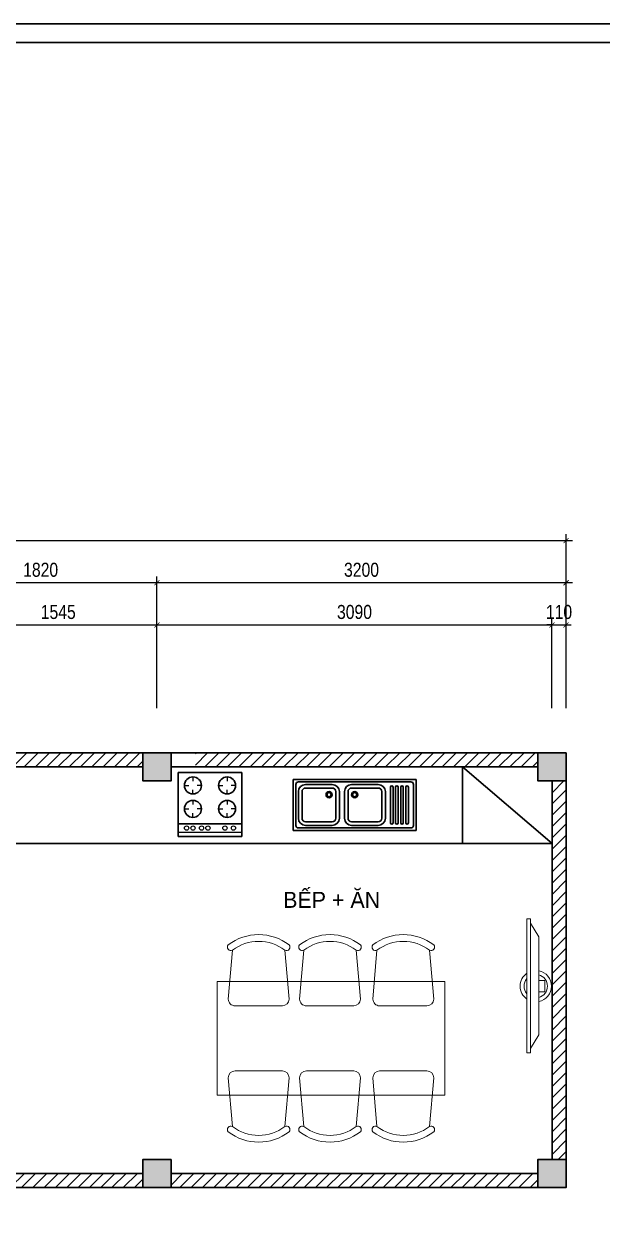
# Model space of a CAD drawing. Header units: millimetres. Extents: x -82962 to 19744, y -138000 to 4535.
# Drawn here: x -62424 to -57899, y -24531 to -15244 of the extents above; entities that cross this region are included whole.
import ezdxf

# ---------------------------------------------------------------- set-up
doc = ezdxf.new("R2010")
doc.units = ezdxf.units.MM
doc.header["$LTSCALE"] = 1000
doc.header["$MEASUREMENT"] = 0
doc.header["$PDMODE"] = 3
doc.layers.get('0').update_dxf_attribs({"lineweight": 30})
doc.layers.get('DEFPOINTS').update_dxf_attribs({"color": 4, "lineweight": 30})
doc.layers.add('netmo', color=251, linetype='Continuous')
doc.layers.add('NOITHAT', color=156, linetype='Continuous', lineweight=5)
doc.layers.add('THAY', color=4, linetype='Continuous', lineweight=30)
doc.styles.add('A2', font='VnAvantH.TTF')
doc.styles.add('dim', font='arial.ttf', dxfattribs={"width": 0.8})
doc.dimstyles.new('1-100-100', dxfattribs={"dimscale": 0, "dimtxt": 2.2, "dimasz": 0.8, "dimexe": 1, "dimexo": 1, "dimgap": 0.9, "dimtad": 1, "dimdec": 0, "dimzin": 0, "dimdsep": 46, "dimtxsty": 'dim', "dimblk1": 'ARCHTICK', "dimblk2": 'ARCHTICK', "dimsah": 1, "dimcen": 1, "dimdle": 1, "dimclrd": 256, "dimclre": 256, "dimclrt": 1, "dimadec": 0, "dimazin": 0, "dimtfac": 0.0001, "dimtdec": 0, "dimtix": 1, "dimtmove": 2, "dimatfit": 3, "dimldrblk": 'DOT', "dimfxl": 100, "dimtolj": 1, "dimtzin": 0, "dimarcsym": 0})

# ---------------------------------------------------------------- blocks, each defined once
blk = doc.blocks.new('A$C1FA13597')
at = {"layer": 'NOITHAT'}
for p, q in [((366.6, 0), (366.6, 1780)), ((366.6, 1780), (1256.6, 1780)), ((1256.6, 1780), (1256.6, 0)), ((122.9, 1661.7), (504.1, 1694)), ((1500.3, 1661.7), (1119.2, 1694)), ((557, 1641.1), (557, 1270.9)), ((1066.3, 1641.1), (1066.3, 1270.9)), ((504.1, 1218), (122.9, 1250.3)), ((1119.2, 1218), (1500.3, 1250.3)), ((122.9, 1088.5), (504.1, 1120.7)), ((1500.3, 1088.5), (1119.2, 1120.7)), ((557, 1067.8), (557, 697.6)), ((1066.3, 1067.8), (1066.3, 697.6)), ((504.1, 644.7), (122.9, 677)), ((1119.2, 644.7), (1500.3, 677)), ((122.9, 530.5), (504.1, 562.7)), ((1500.3, 530.5), (1119.2, 562.7)), ((557, 509.8), (557, 139.6)), ((1066.3, 509.8), (1066.3, 139.6)), ((504.1, 86.7), (122.9, 119)), ((1119.2, 86.7), (1500.3, 119)), ((1256.6, 0), (366.6, 0))]:
    blk.add_line(p, q, dxfattribs=at)
for centre, radius, start, end in [((390.2, 1456), 390.2, 142.41604, 217.58396), ((98.8, 1673.8), 26.9, 333.48035, 131.35173), ((504.1, 1641.1), 52.9, 0, 90), ((1119.2, 1641.1), 52.9, 90, 180), ((1524.5, 1673.8), 26.9, 48.64827, 206.51965), ((1233, 1456), 390.2, 322.41604, 37.58396), ((390.2, 1456), 337.3, 142.41604, 217.58396), ((1233, 1456), 337.3, 322.41604, 37.58396), ((98.8, 1238.2), 26.9, 228.64827, 26.51965), ((504.1, 1270.9), 52.9, 270, 0), ((1119.2, 1270.9), 52.9, 180, 270), ((1524.5, 1238.2), 26.9, 153.48035, 311.35173), ((390.2, 882.7), 390.2, 142.41604, 217.58396), ((98.8, 1100.5), 26.9, 333.48035, 131.35173), ((504.1, 1067.8), 52.9, 0, 90), ((1119.2, 1067.8), 52.9, 90, 180), ((1524.5, 1100.5), 26.9, 48.64827, 206.51965), ((1233, 882.7), 390.2, 322.41604, 37.58396), ((390.2, 882.7), 337.3, 142.41604, 217.58396), ((1233, 882.7), 337.3, 322.41604, 37.58396), ((98.8, 665), 26.9, 228.64827, 26.51965), ((504.1, 697.6), 52.9, 270, 0), ((1119.2, 697.6), 52.9, 180, 270), ((1524.5, 665), 26.9, 153.48035, 311.35173), ((390.2, 324.7), 390.2, 142.41604, 217.58396), ((98.8, 542.5), 26.9, 333.48035, 131.35173), ((504.1, 509.8), 52.9, 0, 90), ((1119.2, 509.8), 52.9, 90, 180), ((1524.5, 542.5), 26.9, 48.64827, 206.51965), ((1233, 324.7), 390.2, 322.41604, 37.58396), ((390.2, 324.7), 337.3, 142.41604, 217.58396), ((1233, 324.7), 337.3, 322.41604, 37.58396), ((98.8, 107), 26.9, 228.64827, 26.51965), ((504.1, 139.6), 52.9, 270, 0), ((1119.2, 139.6), 52.9, 180, 270), ((1524.5, 107), 26.9, 153.48035, 311.35173)]:
    blk.add_arc(centre, radius, start, end, dxfattribs=at)
blk = doc.blocks.new('Bepnau-h')
for p, q in [((-5, 0), (-5, -10)), ((5, 0), (-5, 0)), ((5, -10), (5, 0)), ((-5, -8), (5, -8)), ((-5, -10), (5, -10))]:
    blk.add_line(p, q)
for centre in [(-2.67, -2), (2.67, -2), (-2.67, -5.67), (2.67, -5.67)]:
    blk.add_circle(centre, 1.33)
at = {"layer": 'netmo'}
for p, q in [((-2.67, -0.67), (-2.67, -1.33)), ((2.67, -0.67), (2.67, -1.33)), ((-4, -2), (-3.33, -2)), ((-2.67, -3.33), (-2.67, -2.67)), ((-1.33, -2), (-2, -2)), ((1.33, -2), (2, -2)), ((2.67, -3.33), (2.67, -2.67)), ((4, -2), (3.33, -2)), ((-2.67, -4.33), (-2.67, -5)), ((2.67, -4.33), (2.67, -5)), ((-4, -5.67), (-3.33, -5.67)), ((-2.67, -7), (-2.67, -6.33)), ((-1.33, -5.67), (-2, -5.67)), ((1.33, -5.67), (2, -5.67)), ((2.67, -7), (2.67, -6.33)), ((4, -5.67), (3.33, -5.67)), ((-5, -9.33), (5, -9.33))]:
    blk.add_line(p, q, dxfattribs=at)
for centre in [(-3.67, -8.67), (-2.67, -8.67), (-1.33, -8.67), (-0.33, -8.67), (2.33, -8.67), (3.67, -8.67)]:
    blk.add_circle(centre, 0.333, dxfattribs=at)
blk = doc.blocks.new('CR6')
for p, q in [((0, 0), (1200, 0)), ((0, -500), (0, 0)), ((1200, 0), (1200, -500)), ((25, -450), (25, -50)), ((50, -25), (1150, -25)), ((120, -50), (380, -50)), ((120, -85), (380, -85)), ((570, -50), (830, -50)), ((570, -85), (830, -85)), ((950, -75), (950, -425)), ((975, -75), (975, -425)), ((1000, -75), (1000, -425)), ((1025, -75), (1025, -425)), ((1050, -75), (1050, -425)), ((1075, -75), (1075, -425)), ((1100, -75), (1100, -425)), ((1125, -75), (1125, -425)), ((1175, -50), (1175, -450)), ((50, -380), (50, -120)), ((85, -380), (85, -120)), ((415, -380), (415, -120)), ((450, -380), (450, -120)), ((500, -380), (500, -120)), ((535, -380), (535, -120)), ((865, -380), (865, -120)), ((900, -380), (900, -120)), ((380, -415), (120, -415)), ((380, -450), (120, -450)), ((830, -415), (570, -415)), ((830, -450), (570, -450)), ((1200, -500), (0, -500)), ((1150, -475), (50, -475))]:
    blk.add_line(p, q)
for centre, radius in [((350, -150), 30), ((350, -150), 20), ((600, -150), 30), ((600, -150), 20)]:
    blk.add_circle(centre, radius)
for centre, radius, start, end in [((50, -50), 25, 90, 180), ((120, -120), 70, 90, 180), ((120, -120), 35, 90, 180), ((380, -120), 70, 0, 90), ((380, -120), 35, 0, 90), ((570, -120), 70, 90, 180), ((570, -120), 35, 90, 180), ((830, -120), 70, 0, 90), ((830, -120), 35, 0, 90), ((962.5, -75), 12.5, 0, 180), ((1012.5, -75), 12.5, 0, 180), ((1062.5, -75), 12.5, 0, 180), ((1112.5, -75), 12.5, 0, 180), ((1150, -50), 25, 0, 90), ((50, -450), 25, 180, 270), ((120, -380), 70, 180, 270), ((120, -380), 35, 180, 270), ((380, -380), 70, 270, 0), ((380, -380), 35, 270, 0), ((570, -380), 70, 180, 270), ((570, -380), 35, 180, 270), ((830, -380), 70, 270, 0), ((830, -380), 35, 270, 0), ((962.5, -425), 12.5, 180, 0), ((1012.5, -425), 12.5, 180, 0), ((1062.5, -425), 12.5, 180, 0), ((1112.5, -425), 12.5, 180, 0), ((1150, -450), 25, 270, 0)]:
    blk.add_arc(centre, radius, start, end)
blk = doc.blocks.new('A$C4AE13D6C')
at = {"layer": 'NOITHAT'}
for p, q in [((163.3, 1050), (192.3, 1050)), ((163.3, 0), (163.3, 1050)), ((192.3, 1050), (192.3, 0)), ((163.3, 1014.6), (99.3, 908.4)), ((99.3, 908.4), (99.3, 141.6)), ((51.2, 566.7), (99.3, 566.7)), ((51.2, 477.8), (51.2, 566.7)), ((99.3, 566.7), (99.3, 477.8)), ((99.3, 477.8), (51.2, 477.8)), ((163.3, 35.4), (99.3, 141.6)), ((192.3, 0), (163.3, 0))]:
    blk.add_line(p, q, dxfattribs=at)
at = {"layer": 'NOITHAT', "extrusion": (0, 0, -1)}
for major_axis, start_param, end_param in [((122.4, 4.4), 1.795683, 4.558708), ((91.3, 3.3), 1.861658, 4.492936), ((122.4, 4.4), -0.927416, 0.999544), ((91.3, 3.3), -0.662517, 0.735411)]:
    blk.add_ellipse((122.4, 522.6), major_axis=major_axis, ratio=1, start_param=start_param, end_param=end_param, dxfattribs=at)
blk = doc.blocks.new('_ARCHTICK')
at = {"color": 0, "linetype": 'ByBlock', "const_width": 0.15}
blk.add_lwpolyline([(-0.5, -0.5), (0.5, 0.5)], dxfattribs=at)
blk = doc.blocks.new('*D1235')
at = {"layer": 'DEFPOINTS', "color": 0, "ltscale": 0.2, "transparency": 16777216}
for p in [(-61381.9, -19945.7), (-62926.9, -20645.7), (-61381.9, -20645.7)]:
    blk.add_point(p, dxfattribs=at)
at = {"layer": 'THAY', "lineweight": -2, "ltscale": 0.2, "transparency": 16777216}
for p, q in [((-62976.9, -19945.7), (-61331.9, -19945.7)), ((-62926.9, -20595.7), (-62926.9, -19895.7)), ((-61381.9, -20595.7), (-61381.9, -19895.7))]:
    blk.add_line(p, q, dxfattribs=at)
at = {"layer": 'THAY', "lineweight": -2, "ltscale": 0.2, "transparency": 16777216, "xscale": 40.00000032884265, "yscale": 40.00000032884265, "zscale": 40.00000032884265, "rotation": 180}
blk.add_blockref('_ARCHTICK', (-62926.9, -19945.7), dxfattribs=at)
at = {"layer": 'THAY', "lineweight": -2, "ltscale": 0.2, "transparency": 16777216, "xscale": 40.00000032884265, "yscale": 40.00000032884265, "zscale": 40.00000032884265}
blk.add_blockref('_ARCHTICK', (-61381.9, -19945.7), dxfattribs=at)
at = {"layer": 'THAY', "color": 1, "ltscale": 0.2, "transparency": 16777216, "insert": (-62154.4, -19844.6), "char_height": 110, "attachment_point": 5, "style": 'dim'}
blk.add_mtext('\\A1;1545', dxfattribs=at)
blk = doc.blocks.new('_DOT')
at = {"color": 0, "linetype": 'ByBlock', "ltscale": 10}
blk.add_line((-0.5, 0), (-1, 0), dxfattribs=at)
at = {"color": 0, "linetype": 'ByBlock', "ltscale": 10, "const_width": 0.5}
blk.add_lwpolyline([(-0.25, 0, 1), (0.25, 0, 1)], format="xyb", close=True, dxfattribs=at)
blk = doc.blocks.new('*D1236')
at = {"layer": 'DEFPOINTS', "color": 0, "ltscale": 0.2, "transparency": 16777216}
for p in [(-58291.9, -19945.7), (-61381.9, -20645.7), (-58291.9, -20645.7)]:
    blk.add_point(p, dxfattribs=at)
at = {"layer": 'THAY', "lineweight": -2, "ltscale": 0.2, "transparency": 16777216}
for p, q in [((-61431.9, -19945.7), (-58241.9, -19945.7)), ((-61381.9, -20595.7), (-61381.9, -19895.7)), ((-58291.9, -20595.7), (-58291.9, -19895.7))]:
    blk.add_line(p, q, dxfattribs=at)
at = {"layer": 'THAY', "lineweight": -2, "ltscale": 0.2, "transparency": 16777216, "xscale": 40.00000032884265, "yscale": 40.00000032884265, "zscale": 40.00000032884265, "rotation": 180}
blk.add_blockref('_ARCHTICK', (-61381.9, -19945.7), dxfattribs=at)
at = {"layer": 'THAY', "lineweight": -2, "ltscale": 0.2, "transparency": 16777216, "xscale": 40.00000032884265, "yscale": 40.00000032884265, "zscale": 40.00000032884265}
blk.add_blockref('_ARCHTICK', (-58291.9, -19945.7), dxfattribs=at)
at = {"layer": 'THAY', "color": 1, "ltscale": 0.2, "transparency": 16777216, "insert": (-59836.9, -19844.5), "char_height": 110, "attachment_point": 5, "style": 'dim'}
blk.add_mtext('\\A1;3090', dxfattribs=at)
blk = doc.blocks.new('*D1237')
at = {"layer": 'DEFPOINTS', "color": 0, "ltscale": 0.2, "transparency": 16777216}
for p in [(-58181.9, -19945.7), (-58291.9, -20645.7), (-58181.9, -20645.7)]:
    blk.add_point(p, dxfattribs=at)
at = {"layer": 'THAY', "lineweight": -2, "ltscale": 0.2, "transparency": 16777216}
for p, q in [((-58291.9, -19945.7), (-58331.9, -19945.7)), ((-58291.9, -20595.7), (-58291.9, -19895.7)), ((-58291.9, -19945.7), (-58181.9, -19945.7)), ((-58181.9, -20595.7), (-58181.9, -19895.7)), ((-58181.9, -19945.7), (-58141.9, -19945.7))]:
    blk.add_line(p, q, dxfattribs=at)
at = {"layer": 'THAY', "lineweight": -2, "ltscale": 0.2, "transparency": 16777216, "xscale": 40.00000032884265, "yscale": 40.00000032884265, "zscale": 40.00000032884265}
blk.add_blockref('_ARCHTICK', (-58291.9, -19945.7), dxfattribs=at)
at = {"layer": 'THAY', "lineweight": -2, "ltscale": 0.2, "transparency": 16777216, "xscale": 40.00000032884265, "yscale": 40.00000032884265, "zscale": 40.00000032884265, "rotation": 180}
blk.add_blockref('_ARCHTICK', (-58181.9, -19945.7), dxfattribs=at)
at = {"layer": 'THAY', "color": 1, "ltscale": 0.2, "transparency": 16777216, "insert": (-58236.9, -19844.6), "char_height": 110, "attachment_point": 5, "style": 'dim'}
blk.add_mtext('\\A1;110', dxfattribs=at)
blk = doc.blocks.new('*D1238')
at = {"layer": 'DEFPOINTS', "color": 0, "ltscale": 0.2, "transparency": 16777216}
for p in [(-61381.9, -19615.7), (-61381.9, -20645.7), (-58181.9, -20645.7)]:
    blk.add_point(p, dxfattribs=at)
at = {"layer": 'THAY', "lineweight": -2, "ltscale": 0.2, "transparency": 16777216}
for p, q in [((-61381.9, -20595.7), (-61381.9, -19565.7)), ((-58181.9, -20595.7), (-58181.9, -19565.7)), ((-58131.9, -19615.7), (-61431.9, -19615.7))]:
    blk.add_line(p, q, dxfattribs=at)
at = {"layer": 'THAY', "lineweight": -2, "ltscale": 0.2, "transparency": 16777216, "xscale": 40.00000032884265, "yscale": 40.00000032884265, "zscale": 40.00000032884265, "rotation": 180}
blk.add_blockref('_ARCHTICK', (-61381.9, -19615.7), dxfattribs=at)
at = {"layer": 'THAY', "lineweight": -2, "ltscale": 0.2, "transparency": 16777216, "xscale": 40.00000032884265, "yscale": 40.00000032884265, "zscale": 40.00000032884265}
blk.add_blockref('_ARCHTICK', (-58181.9, -19615.7), dxfattribs=at)
at = {"layer": 'THAY', "color": 1, "ltscale": 0.2, "transparency": 16777216, "insert": (-59781.9, -19514.5), "char_height": 110, "attachment_point": 5, "style": 'dim'}
blk.add_mtext('\\A1;3200', dxfattribs=at)
blk = doc.blocks.new('*D1239')
at = {"layer": 'DEFPOINTS', "color": 0, "ltscale": 0.2, "transparency": 16777216}
for p in [(-63201.9, -19615.7), (-63201.9, -20645.7), (-61381.9, -20645.7)]:
    blk.add_point(p, dxfattribs=at)
at = {"layer": 'THAY', "lineweight": -2, "ltscale": 0.2, "transparency": 16777216}
for p, q in [((-63201.9, -20595.7), (-63201.9, -19565.7)), ((-61381.9, -20595.7), (-61381.9, -19565.7)), ((-61331.9, -19615.7), (-63251.9, -19615.7))]:
    blk.add_line(p, q, dxfattribs=at)
at = {"layer": 'THAY', "lineweight": -2, "ltscale": 0.2, "transparency": 16777216, "xscale": 40.00000032884265, "yscale": 40.00000032884265, "zscale": 40.00000032884265, "rotation": 180}
blk.add_blockref('_ARCHTICK', (-63201.9, -19615.7), dxfattribs=at)
at = {"layer": 'THAY', "lineweight": -2, "ltscale": 0.2, "transparency": 16777216, "xscale": 40.00000032884265, "yscale": 40.00000032884265, "zscale": 40.00000032884265}
blk.add_blockref('_ARCHTICK', (-61381.9, -19615.7), dxfattribs=at)
at = {"layer": 'THAY', "color": 1, "ltscale": 0.2, "transparency": 16777216, "insert": (-62291.9, -19514.6), "char_height": 110, "attachment_point": 5, "style": 'dim'}
blk.add_mtext('\\A1;1820', dxfattribs=at)
blk = doc.blocks.new('*D1243')
at = {"layer": 'DEFPOINTS', "color": 0, "ltscale": 0.2, "transparency": 16777216}
for p in [(-58181.9, -19285.7), (-69681.9, -20645.7), (-58181.9, -20645.7)]:
    blk.add_point(p, dxfattribs=at)
at = {"layer": 'THAY', "lineweight": -2, "ltscale": 0.2, "transparency": 16777216}
for p, q in [((-69731.9, -19285.7), (-58131.9, -19285.7)), ((-69681.9, -20595.7), (-69681.9, -19235.7)), ((-58181.9, -20595.7), (-58181.9, -19235.7))]:
    blk.add_line(p, q, dxfattribs=at)
at = {"layer": 'THAY', "lineweight": -2, "ltscale": 0.2, "transparency": 16777216, "xscale": 40.00000032884265, "yscale": 40.00000032884265, "zscale": 40.00000032884265, "rotation": 180}
blk.add_blockref('_ARCHTICK', (-69681.9, -19285.7), dxfattribs=at)
at = {"layer": 'THAY', "lineweight": -2, "ltscale": 0.2, "transparency": 16777216, "xscale": 40.00000032884265, "yscale": 40.00000032884265, "zscale": 40.00000032884265}
blk.add_blockref('_ARCHTICK', (-58181.9, -19285.7), dxfattribs=at)
at = {"layer": 'THAY', "color": 1, "ltscale": 0.2, "transparency": 16777216, "insert": (-63931.9, -19184.6), "char_height": 110, "attachment_point": 5, "style": 'dim'}
blk.add_mtext('\\A1;11500', dxfattribs=at)

msp = doc.modelspace()

# ---------------------------------------------------------------- hatches: boundary and pattern name
at = {"layer": 'THAY', "ltscale": 0.2}
h = msp.add_hatch(dxfattribs=at)
h.set_pattern_fill('ANSI31', color=256, scale=500)
h.paths.add_polyline_path([(-66191.86937, -20945.72837), (-69461.86937, -20945.72837), (-69461.86937, -21055.72837), (-66191.86937, -21055.72837)])
h.paths.add_polyline_path([(-63311.86937, -20945.72837), (-65971.86937, -20945.72837), (-65971.86937, -21055.72837), (-63311.86937, -21055.72837)])
h.paths.add_polyline_path([(-61491.86937, -20945.72837), (-63091.86937, -20945.72837), (-63091.86937, -21055.72837), (-62981.86937, -21055.72837), (-62981.86937, -21450.72837), (-63091.86937, -21450.72837), (-63091.86937, -21165.72837), (-63201.86937, -21165.72837), (-63201.86937, -23265.72837), (-63091.86937, -23265.72837), (-63091.86937, -21505.72837), (-62926.86937, -21505.72837), (-62926.86937, -21055.72837), (-61491.86937, -21055.72837)])
h.paths.add_polyline_path([(-58401.86937, -20945.72837), (-61081.86937, -20945.72837), (-61081.86937, -21055.72837), (-58401.86937, -21055.72837)])
h.paths.add_polyline_path([(-58181.86937, -21165.72837), (-58291.86937, -21165.72837), (-58291.86937, -24125.72837), (-58181.86937, -24125.72837)])
h.paths.add_polyline_path([(-58401.86937, -24235.72837), (-61081.86937, -24235.72837), (-61081.86937, -24345.72837), (-58401.86937, -24345.72837)])
h.paths.add_polyline_path([(-61081.86937, -24235.72837), (-61271.86937, -24235.72837), (-61271.86937, -24345.72837), (-61081.86937, -24345.72837)])
h.paths.add_polyline_path([(-61491.86937, -24235.72837), (-63091.86937, -24235.72837), (-63091.86937, -24345.72837), (-61491.86937, -24345.72837)])
h.paths.add_polyline_path([(-63311.86937, -24235.72837), (-65971.86937, -24235.72837), (-65971.86937, -24345.72837), (-63311.86937, -24345.72837)])
h.paths.add_polyline_path([(-66191.86937, -24235.72837), (-69461.86937, -24235.72837), (-69461.86937, -24345.72837), (-66191.86937, -24345.72837)])
h.paths.add_polyline_path([(-69571.86937, -21165.72837), (-69681.86937, -21165.72837), (-69681.86937, -21285.72837), (-69571.86937, -21285.72837)])
h.paths.add_polyline_path([(-69571.86937, -24005.72837), (-69681.86937, -24005.72837), (-69681.86937, -24125.72837), (-69571.86937, -24125.72837)])
h = msp.add_hatch(color=256, dxfattribs=at)
h.dxf.hatch_style = 1
h.paths.add_polyline_path([(-61271.86937, -20945.72837), (-61491.86937, -20945.72837), (-61491.86937, -21165.72837), (-61271.86937, -21165.72837)])
h = msp.add_hatch(color=256, dxfattribs=at)
h.dxf.hatch_style = 1
h.paths.add_polyline_path([(-58181.86937, -20945.72837), (-58401.86937, -20945.72837), (-58401.86937, -21165.72837), (-58181.86937, -21165.72837)])
h = msp.add_hatch(color=256, dxfattribs=at)
h.dxf.hatch_style = 1
h.paths.add_polyline_path([(-61271.86937, -24125.72837), (-61491.86937, -24125.72837), (-61491.86937, -24345.72837), (-61271.86937, -24345.72837)])
h = msp.add_hatch(color=256, dxfattribs=at)
h.dxf.hatch_style = 1
h.paths.add_polyline_path([(-58181.86937, -24125.72837), (-58401.86937, -24125.72837), (-58401.86937, -24345.72837), (-58181.86937, -24345.72837)])

# ---------------------------------------------------------------- linework, layer by layer
at = {"layer": 'THAY'}
for p, q in [((-69681.86937, -20945.72837), (-58181.86937, -20945.72837)), ((-58181.86937, -24345.72837), (-58181.86937, -20945.72837)), ((-62926.86937, -21055.72837), (-61491.86937, -21055.72837)), ((-61271.86937, -21055.72837), (-58401.86937, -21055.72837)), ((-58991.86937, -21655.72837), (-58991.86937, -21055.72837)), ((-58991.86937, -21055.72837), (-58291.86937, -21655.72837)), ((-58291.86937, -24125.72837), (-58291.86937, -21165.72837)), ((-62741.86937, -21655.72837), (-58991.86937, -21655.72837)), ((-58991.86937, -21655.72837), (-58291.86937, -21655.72837))]:
    msp.add_line(p, q, dxfattribs=at)
at = {"layer": 'THAY', "linetype": 'Continuous'}
for p, q in [((-61491.86937, -24235.72837), (-63091.86937, -24235.72837)), ((-58401.86937, -24235.72837), (-61271.86937, -24235.72837)), ((-58181.86937, -24345.72837), (-69681.86937, -24345.72837))]:
    msp.add_line(p, q, dxfattribs=at)
at = {"layer": 'THAY', "ltscale": 0.2}
for points in [[(-74502.89342, -30676.8399), (-52529.56781, -30676.8399), (-52529.56781, -15243.66073), (-74502.89342, -15243.66073)], [(-74352.60656, -30522.61174), (-52679.85467, -30522.61174), (-52679.85467, -15390.0063), (-74352.60656, -15390.0063)]]:
    msp.add_lwpolyline(points, close=True, dxfattribs=at)
at = {"layer": 'THAY'}
for points in [[(-61271.86937, -20945.72837), (-61491.86937, -20945.72837), (-61491.86937, -21165.72837), (-61271.86937, -21165.72837)], [(-58181.86937, -20945.72837), (-58401.86937, -20945.72837), (-58401.86937, -21165.72837), (-58181.86937, -21165.72837)], [(-61271.86937, -24125.72837), (-61491.86937, -24125.72837), (-61491.86937, -24345.72837), (-61271.86937, -24345.72837)], [(-58181.86937, -24125.72837), (-58401.86937, -24125.72837), (-58401.86937, -24345.72837), (-58181.86937, -24345.72837)]]:
    msp.add_lwpolyline(points, close=True, dxfattribs=at)

# ---------------------------------------------------------------- block references
for name, p, xscale, yscale, zscale in [('Bepnau-h', (-60966.98726, -21100.31446), 50, 50, 50), ('CR6', (-60315.46366, -21152.9082), 0.8000000000029104, 0.7999999999883585, 0.8)]:
    msp.add_blockref(name, p, dxfattribs=dict(at, xscale=xscale, yscale=yscale, zscale=zscale))
at = {"layer": 'THAY', "color": 0, "xscale": -1}
msp.add_blockref('A$C4AE13D6C', (-58296.29023, -23292.96991), dxfattribs=at)
at = {"layer": 'THAY', "rotation": 270}
msp.add_blockref('A$C1FA13597', (-60911.13539, -22367.01929), dxfattribs=at)

# ---------------------------------------------------------------- texts
at = {"layer": 'THAY', "style": 'A2'}
msp.add_text('bÕp + ¨n', height=125.239054, dxfattribs=at).set_placement((-60394.80249, -22157.9532))

# ---------------------------------------------------------------- dimensions: what is measured, and where the dimension line sits
at = {"layer": 'THAY', "ltscale": 0.2}
for base, p1, p2, picture, middle in [((-58181.86937, -19285.72836), (-69681.86937, -20645.72837), (-58181.86937, -20645.72837), '*D1243', (-63931.86937, -19184.56533)), ((-63201.86937, -19615.72837), (-61381.86937, -20645.72837), (-63201.86937, -20645.72837), '*D1239', (-62291.86937, -19514.56534)), ((-61381.86937, -19615.72837), (-58181.86937, -20645.72837), (-61381.86937, -20645.72837), '*D1238', (-59781.86937, -19514.52782)), ((-61381.86937, -19945.72837), (-62926.86937, -20645.72837), (-61381.86937, -20645.72837), '*D1235', (-62154.36937, -19844.56534)), ((-58291.86937, -19945.72837), (-61381.86937, -20645.72837), (-58291.86937, -20645.72837), '*D1236', (-59836.86937, -19844.52782)), ((-58181.86937, -19945.72837), (-58291.86937, -20645.72837), (-58181.86937, -20645.72837), '*D1237', (-58236.86937, -19844.56534))]:
    dim = msp.add_linear_dim(base=base, p1=p1, p2=p2, dimstyle='1-100-100', override={"dimscale": 50}, dxfattribs=at)
    dim.commit()
    dim.dimension.update_dxf_attribs({"geometry": picture, "text_midpoint": middle})

doc.saveas('drawing.dxf')
